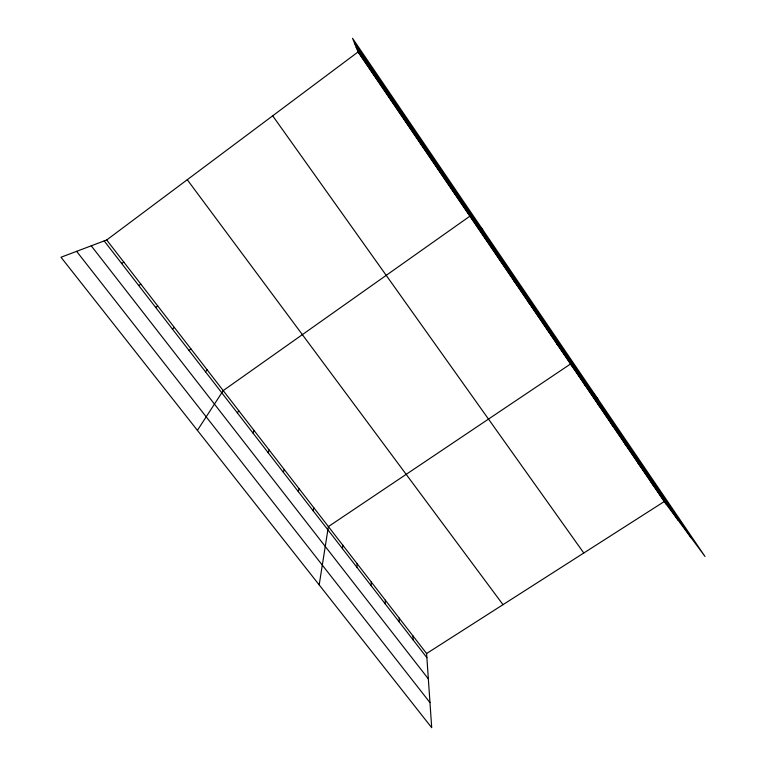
<?xml version="1.0" encoding="UTF-8"?>
<svg xmlns="http://www.w3.org/2000/svg" width="766" height="766" viewBox="0 0 766 766"><rect width="100%" height="100%" fill="white"/><g stroke="black" fill="none" stroke-linecap="round" stroke-linejoin="round"><path stroke-width="1.15" d="M385.279 603.934L385.317 600.171M371.137 585.674L371.299 582.045M356.86 567.242L357.138 563.738M342.45 548.619L342.833 545.248M319.183 584.898L328.394 526.587L570.565 363.974L598.457 399.833M313.179 510.826L313.811 507.734M298.328 491.648L299.085 488.698M283.324 472.277L284.215 469.472M268.177 452.706L269.192 450.044M252.866 432.934L254.015 430.435M237.403 412.97L238.695 410.614M197.408 430.348L223.212 390.603L469.903 216.175L482.724 229.676M205.518 371.788L207.088 369.758M189.087 350.56L190.801 348.702M172.465 329.102L174.342 327.417M106.694 239.978L426.595 653.522L431.708 727.7L60.993 257.242L106.694 239.978L358.057 51.954L352.542 38.3L705.007 556.47L664.266 501.548L358.057 51.954M155.67 307.415L157.7 305.912M426.595 653.522L664.266 501.548M138.703 285.488L140.877 284.167M121.535 263.332L123.881 262.192M454.449 193.492L455.023 194.028M484.744 237.958L485.567 238.887M499.422 259.511L500.37 260.622M513.948 280.835L515.02 282.127M528.32 301.948L529.517 303.413M542.548 322.831L543.86 324.478M556.633 343.513L558.06 345.322M76.619 251.344L429.975 702.604M91.24 245.809L428.338 678.877M104.186 240.917L426.873 657.659M584.362 384.226L586.009 386.361M598.016 404.276L599.768 406.574M611.536 424.125L613.394 426.576M624.912 443.773L626.875 446.377M638.164 463.219L640.223 465.977M651.282 482.484L653.446 485.385M187.258 179.713L503.003 604.671M272.696 115.81L583.788 553.014M354.438 42.992L691.171 537.818M356.209 47.358L678.14 520.248M357.76 51.217L666.525 504.593M374.43 75.7L374.584 76.217M412.96 635.914L413.142 639.926M399.21 618.124L399.278 622.011"/></g></svg>
